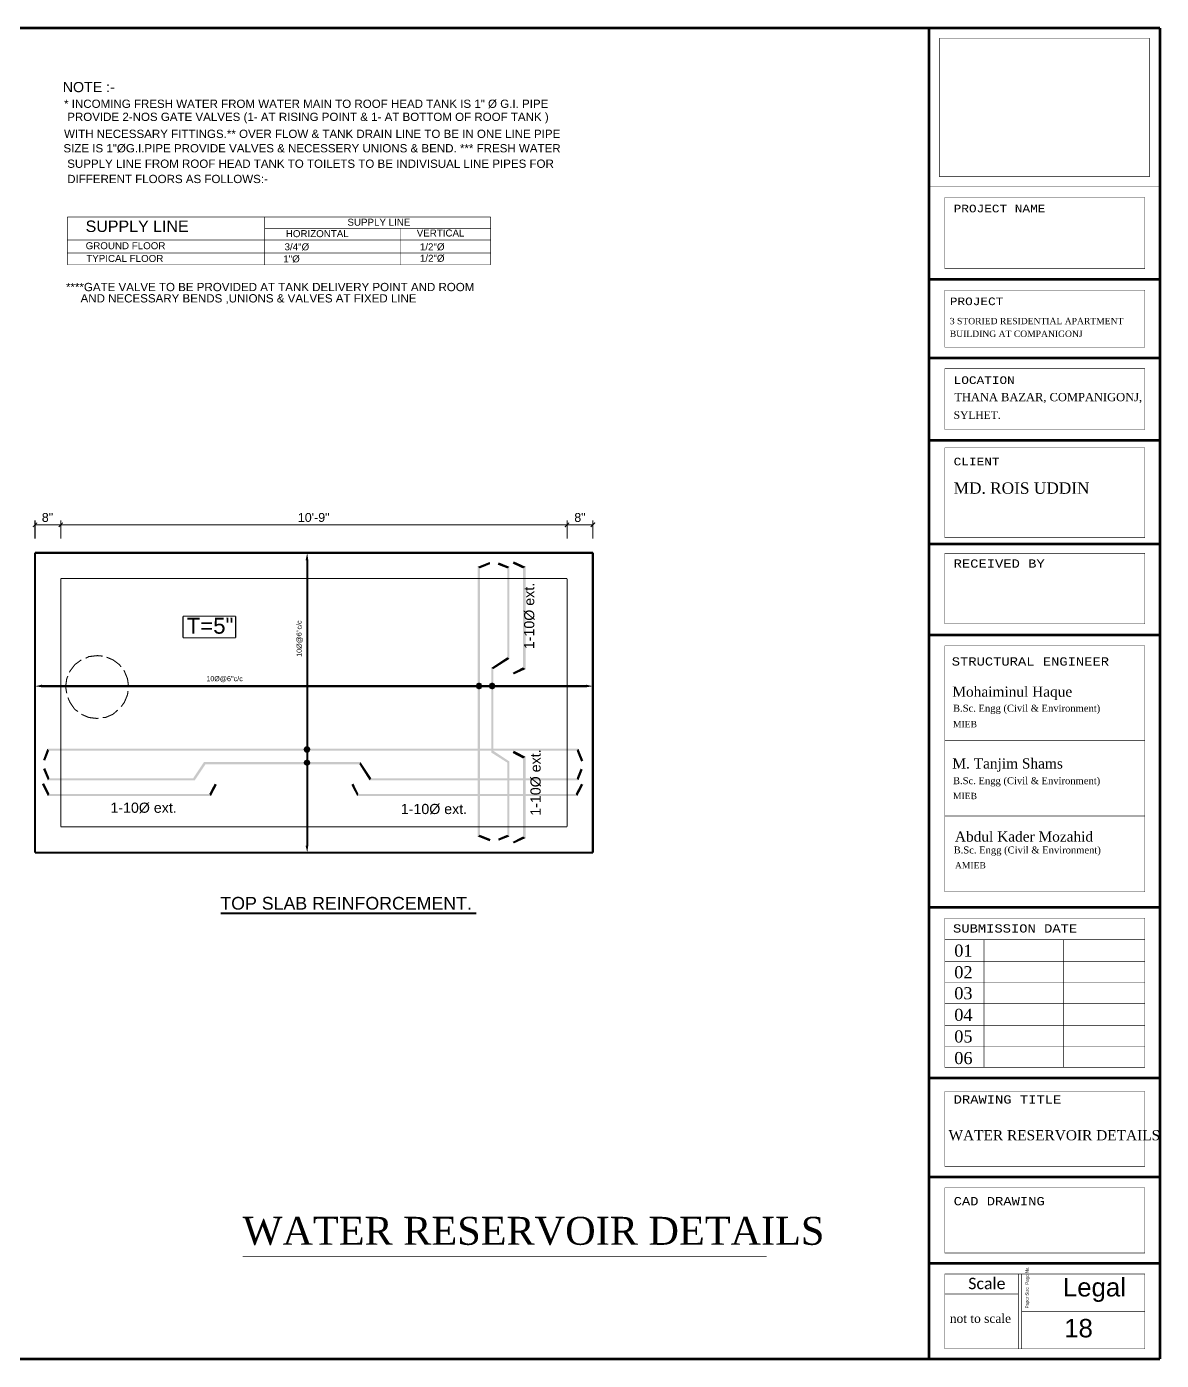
# Model space of a CAD drawing. Header units: millimetres. Extents: x 5 to 350, y 3 to 213.
# Drawn here: x 171.9 to 350.5, y 2.9 to 212.7 of the extents above; entities that cross this region are included whole.
import ezdxf

# ---------------------------------------------------------------- set-up
doc = ezdxf.new("R2010")
doc.units = ezdxf.units.MM
for name, color, linetype in [('H', 251, 'Continuous'), ('P', 255, 'Continuous'), ('T', 255, 'Continuous')]:
    doc.layers.add(name, color=color, linetype=linetype)
doc.styles.get("Standard").update_dxf_attribs({"font": 'arial.ttf'})

msp = doc.modelspace()

# ---------------------------------------------------------------- hatches: boundary and pattern name
at = {"layer": 'H', "linetype": 'Continuous'}
for points in [[(215.812, 128.782), (216.076, 129.963), (216.235, 128.782), (215.812, 128.782)], [(243.24, 127.512), (242.905, 127.758), (244.775, 128.517), (243.24, 127.512)], [(243.24, 127.512), (244.775, 128.517), (244.863, 128.182), (243.24, 127.512)], [(247.897, 127.758), (246.045, 128.094), (246.204, 128.446), (247.897, 127.758)], [(247.562, 127.512), (246.045, 128.094), (247.897, 127.758), (247.562, 127.512)], [(250.437, 127.758), (248.408, 128.27), (248.585, 128.605), (250.437, 127.758)], [(250.014, 127.512), (248.408, 128.27), (250.437, 127.758), (250.014, 127.512)], [(242.905, 85.337), (242.905, 127.758), (243.24, 85.602), (242.905, 85.337)], [(243.24, 85.602), (242.905, 127.758), (243.24, 127.512), (243.24, 85.602)], [(247.897, 113.277), (247.562, 127.512), (247.897, 127.758), (247.897, 113.277)], [(247.897, 113.277), (247.562, 113.542), (247.562, 127.512), (247.897, 113.277)], [(250.437, 111.672), (250.014, 127.512), (250.437, 127.758), (250.437, 111.672)], [(250.437, 111.672), (250.014, 111.936), (250.014, 127.512), (250.437, 111.672)], [(245.357, 111.672), (245.022, 111.848), (247.562, 113.542), (245.357, 111.672)], [(245.357, 111.672), (247.562, 113.542), (247.897, 113.277), (245.357, 111.672)], [(245.357, 98.813), (245.022, 111.848), (245.357, 111.672), (245.357, 98.813)], [(245.022, 98.548), (245.022, 111.848), (245.357, 98.813), (245.022, 98.548)], [(248.585, 110.825), (248.408, 111.09), (250.014, 111.936), (248.585, 110.825)], [(248.585, 110.825), (250.014, 111.936), (250.437, 111.672), (248.585, 110.825)], [(174.325, 108.797), (173.232, 108.973), (174.325, 109.22), (174.325, 108.797)], [(242.57, 108.973), (242.746, 109.396), (243.082, 108.973), (242.57, 108.973)], [(242.57, 108.973), (242.746, 109.308), (243.082, 108.973), (242.57, 108.973)], [(243.082, 108.973), (242.746, 109.396), (243.082, 109.555), (243.082, 108.973)], [(243.082, 108.973), (242.746, 109.308), (243.082, 109.467), (243.082, 108.973)], [(243.082, 108.973), (243.082, 109.555), (243.505, 109.396), (243.082, 108.973)], [(243.082, 108.973), (243.082, 109.467), (243.505, 109.308), (243.082, 108.973)], [(243.082, 108.973), (243.505, 109.396), (243.593, 108.973), (243.082, 108.973)], [(243.082, 108.973), (243.505, 109.308), (243.593, 108.973), (243.082, 108.973)], [(244.687, 108.973), (244.775, 109.396), (245.198, 108.973), (244.687, 108.973)], [(244.687, 108.973), (244.775, 109.308), (245.198, 108.973), (244.687, 108.973)], [(245.198, 108.973), (244.775, 109.396), (245.198, 109.555), (245.198, 108.973)], [(245.198, 108.973), (244.775, 109.308), (245.198, 109.467), (245.198, 108.973)], [(245.198, 108.973), (245.198, 109.555), (245.533, 109.396), (245.198, 108.973)], [(245.198, 108.973), (245.198, 109.467), (245.533, 109.308), (245.198, 108.973)], [(245.198, 108.973), (245.533, 109.396), (245.71, 108.973), (245.198, 108.973)], [(245.198, 108.973), (245.533, 109.308), (245.71, 108.973), (245.198, 108.973)], [(259.927, 108.797), (259.927, 109.22), (261.02, 108.973), (259.927, 108.797)], [(242.746, 108.62), (242.57, 108.973), (243.082, 108.973), (242.746, 108.62)], [(242.746, 108.62), (242.57, 108.973), (243.082, 108.973), (242.746, 108.62)], [(243.082, 108.462), (242.746, 108.62), (243.082, 108.973), (243.082, 108.462)], [(243.082, 108.462), (242.746, 108.62), (243.082, 108.973), (243.082, 108.462)], [(243.082, 108.462), (243.082, 108.973), (243.505, 108.62), (243.082, 108.462)], [(243.505, 108.62), (243.082, 108.973), (243.593, 108.973), (243.505, 108.62)], [(243.082, 108.462), (243.082, 108.973), (243.505, 108.62), (243.082, 108.462)], [(243.505, 108.62), (243.082, 108.973), (243.593, 108.973), (243.505, 108.62)], [(244.775, 108.62), (244.687, 108.973), (245.198, 108.973), (244.775, 108.62)], [(244.775, 108.62), (244.687, 108.973), (245.198, 108.973), (244.775, 108.62)], [(245.198, 108.462), (244.775, 108.62), (245.198, 108.973), (245.198, 108.462)], [(245.198, 108.462), (244.775, 108.62), (245.198, 108.973), (245.198, 108.462)], [(245.198, 108.462), (245.198, 108.973), (245.533, 108.62), (245.198, 108.462)], [(245.533, 108.62), (245.198, 108.973), (245.71, 108.973), (245.533, 108.62)], [(245.198, 108.462), (245.198, 108.973), (245.533, 108.62), (245.198, 108.462)], [(245.533, 108.62), (245.198, 108.973), (245.71, 108.973), (245.533, 108.62)], [(174.837, 97.278), (174.502, 97.367), (175.172, 99.148), (174.837, 97.278)], [(174.837, 97.278), (175.172, 99.148), (175.436, 98.813), (174.837, 97.278)], [(175.436, 98.813), (175.172, 99.148), (258.745, 99.148), (175.436, 98.813)], [(175.436, 98.813), (258.745, 99.148), (258.48, 98.813), (175.436, 98.813)], [(215.477, 99.06), (215.653, 99.395), (216.076, 99.06), (215.477, 99.06)], [(215.477, 99.06), (215.653, 99.395), (215.988, 99.06), (215.477, 99.06)], [(215.653, 98.637), (215.477, 99.06), (216.076, 99.06), (215.653, 98.637)], [(215.653, 98.637), (215.477, 99.06), (215.988, 99.06), (215.653, 98.637)], [(216.076, 99.06), (215.653, 99.395), (216.076, 99.572), (216.076, 99.06)], [(215.988, 99.06), (215.653, 99.395), (215.988, 99.572), (215.988, 99.06)], [(216.076, 98.46), (215.653, 98.637), (216.076, 99.06), (216.076, 98.46)], [(215.988, 98.46), (215.653, 98.637), (215.988, 99.06), (215.988, 98.46)], [(215.988, 99.06), (215.988, 99.572), (216.412, 99.395), (215.988, 99.06)], [(215.988, 99.06), (216.412, 99.395), (216.5, 99.06), (215.988, 99.06)], [(215.988, 98.46), (215.988, 99.06), (216.412, 98.637), (215.988, 98.46)], [(216.412, 98.637), (215.988, 99.06), (216.5, 99.06), (216.412, 98.637)], [(216.076, 99.06), (216.076, 99.572), (216.412, 99.395), (216.076, 99.06)], [(216.076, 99.06), (216.412, 99.395), (216.57, 99.06), (216.076, 99.06)], [(216.076, 98.46), (216.076, 99.06), (216.412, 98.637), (216.076, 98.46)], [(216.412, 98.637), (216.076, 99.06), (216.57, 99.06), (216.412, 98.637)], [(247.897, 97.12), (245.022, 98.548), (245.357, 98.813), (247.897, 97.12)], [(250.437, 97.878), (248.408, 98.46), (248.585, 98.813), (250.437, 97.878)], [(259.503, 97.278), (258.48, 98.813), (258.745, 99.148), (259.503, 97.278)], [(259.168, 97.12), (258.48, 98.813), (259.503, 97.278), (259.168, 97.12)], [(198.367, 94.156), (198.12, 94.492), (199.813, 97.032), (198.367, 94.156)], [(198.367, 94.156), (199.813, 97.032), (200.06, 96.696), (198.367, 94.156)], [(200.06, 96.696), (199.813, 97.032), (224.455, 97.032), (200.06, 96.696)], [(200.06, 96.696), (224.455, 97.032), (224.278, 96.696), (200.06, 96.696)], [(215.477, 96.943), (215.653, 97.278), (215.988, 96.943), (215.477, 96.943)], [(215.477, 96.943), (215.653, 97.278), (216.076, 96.943), (215.477, 96.943)], [(215.653, 96.608), (215.477, 96.943), (215.988, 96.943), (215.653, 96.608)], [(215.653, 96.608), (215.477, 96.943), (216.076, 96.943), (215.653, 96.608)], [(215.988, 96.943), (215.653, 97.278), (215.988, 97.455), (215.988, 96.943)], [(216.076, 96.943), (215.653, 97.278), (216.076, 97.455), (216.076, 96.943)], [(215.988, 96.432), (215.653, 96.608), (215.988, 96.943), (215.988, 96.432)], [(216.076, 96.432), (215.653, 96.608), (216.076, 96.943), (216.076, 96.432)], [(215.988, 96.943), (215.988, 97.455), (216.412, 97.278), (215.988, 96.943)], [(215.988, 96.943), (216.412, 97.278), (216.5, 96.943), (215.988, 96.943)], [(215.988, 96.432), (215.988, 96.943), (216.412, 96.608), (215.988, 96.432)], [(216.412, 96.608), (215.988, 96.943), (216.5, 96.943), (216.412, 96.608)], [(216.076, 96.943), (216.076, 97.455), (216.412, 97.278), (216.076, 96.943)], [(216.076, 96.943), (216.412, 97.278), (216.57, 96.943), (216.076, 96.943)], [(216.076, 96.432), (216.076, 96.943), (216.412, 96.608), (216.076, 96.432)], [(216.412, 96.608), (216.076, 96.943), (216.57, 96.943), (216.412, 96.608)], [(226.148, 94.492), (224.278, 96.696), (224.455, 97.032), (226.148, 94.492)], [(225.884, 94.156), (224.278, 96.696), (226.148, 94.492), (225.884, 94.156)], [(247.562, 96.943), (245.022, 98.548), (247.897, 97.12), (247.562, 96.943)], [(247.897, 85.337), (247.562, 96.943), (247.897, 97.12), (247.897, 85.337)], [(247.897, 85.337), (247.562, 85.602), (247.562, 96.943), (247.897, 85.337)], [(250.014, 97.614), (248.408, 98.46), (250.437, 97.878), (250.014, 97.614)], [(250.437, 85.09), (250.014, 97.614), (250.437, 97.878), (250.437, 85.09)], [(250.437, 85.09), (250.014, 85.337), (250.014, 97.614), (250.437, 85.09)], [(175.507, 94.492), (174.502, 95.92), (174.837, 96.097), (175.507, 94.492)], [(175.26, 94.156), (174.502, 95.92), (175.507, 94.492), (175.26, 94.156)], [(175.26, 94.156), (175.507, 94.492), (198.12, 94.492), (175.26, 94.156)], [(175.26, 94.156), (198.12, 94.492), (198.367, 94.156), (175.26, 94.156)], [(225.884, 94.156), (226.148, 94.492), (258.48, 94.492), (225.884, 94.156)], [(225.884, 94.156), (258.48, 94.492), (258.745, 94.156), (225.884, 94.156)], [(258.745, 94.156), (258.48, 94.492), (259.08, 96.008), (258.745, 94.156)], [(258.745, 94.156), (259.08, 96.008), (259.415, 95.85), (258.745, 94.156)], [(175.507, 92.04), (174.325, 93.557), (174.66, 93.733), (175.507, 92.04)], [(175.26, 91.687), (174.325, 93.557), (175.507, 92.04), (175.26, 91.687)], [(200.907, 91.687), (200.66, 92.04), (201.507, 93.645), (200.907, 91.687)], [(200.907, 91.687), (201.507, 93.645), (201.842, 93.468), (200.907, 91.687)], [(224.12, 92.04), (223.008, 93.468), (223.344, 93.645), (224.12, 92.04)], [(223.943, 91.687), (223.008, 93.468), (224.12, 92.04), (223.943, 91.687)], [(258.568, 91.687), (258.322, 92.04), (259.168, 93.645), (258.568, 91.687)], [(258.568, 91.687), (259.168, 93.645), (259.503, 93.468), (258.568, 91.687)], [(175.26, 91.687), (200.66, 92.04), (200.907, 91.687), (175.26, 91.687)], [(175.26, 91.687), (175.507, 92.04), (200.66, 92.04), (175.26, 91.687)], [(223.943, 91.687), (258.322, 92.04), (258.568, 91.687), (223.943, 91.687)], [(223.943, 91.687), (224.12, 92.04), (258.322, 92.04), (223.943, 91.687)], [(244.934, 84.914), (242.905, 85.337), (243.24, 85.602), (244.934, 84.914)], [(244.775, 84.578), (242.905, 85.337), (244.934, 84.914), (244.775, 84.578)], [(246.204, 84.667), (246.133, 85.002), (247.562, 85.602), (246.204, 84.667)], [(246.204, 84.667), (247.562, 85.602), (247.897, 85.337), (246.204, 84.667)], [(248.585, 84.243), (248.408, 84.49), (250.014, 85.337), (248.585, 84.243)], [(248.585, 84.243), (250.014, 85.337), (250.437, 85.09), (248.585, 84.243)], [(216.076, 82.797), (215.812, 83.908), (216.235, 83.908), (216.076, 82.797)]]:
    msp.add_hatch(color=256, dxfattribs=at).paths.add_polyline_path(points)

# ---------------------------------------------------------------- linework, layer by layer
at = {"layer": 'P'}
for points, const_width in [([(5.256, 212.513), (350.273, 212.513)], 0.423), ([(5.256, 212.513), (350.273, 212.513)], 0.423), ([(313.937, 3.14), (313.937, 212.513)], 0.423), ([(313.937, 212.513), (350.273, 212.513)], 0.423), ([(313.937, 3.14), (313.937, 212.513)], 0.423), ([(313.937, 212.513), (350.273, 212.513)], 0.423), ([(313.937, 187.537), (313.937, 212.513)], 0.085), ([(313.937, 212.513), (350.273, 212.513)], 0.085), ([(313.937, 187.537), (313.937, 212.513)], 0.085), ([(313.937, 212.513), (350.273, 212.513)], 0.085), ([(313.937, 187.537), (313.937, 212.513)], 0.085), ([(313.937, 212.513), (350.273, 212.513)], 0.085), ([(313.937, 187.537), (313.937, 212.513)], 0.085), ([(313.937, 212.513), (350.273, 212.513)], 0.085), ([(350.273, 212.513), (350.273, 3.14)], 0.423), ([(350.273, 212.513), (350.273, 3.14)], 0.423), ([(350.273, 212.513), (350.273, 187.537)], 0.085), ([(350.273, 212.513), (350.273, 187.537)], 0.085), ([(350.273, 212.513), (350.273, 187.537)], 0.085), ([(350.273, 212.513), (350.273, 187.537)], 0.085), ([(315.56, 189.142), (315.56, 210.908)], 0.085), ([(315.56, 210.908), (348.65, 210.908)], 0.085), ([(348.65, 210.908), (348.65, 189.142)], 0.085), ([(348.65, 189.142), (315.56, 189.142)], 0.085), ([(348.65, 189.142), (348.65, 189.142)], 0.085), ([(350.273, 187.537), (313.937, 187.537)], 0.085), ([(350.273, 187.537), (313.937, 187.537)], 0.085), ([(350.273, 187.537), (313.937, 187.537)], 0.085), ([(347.892, 187.537), (316.406, 187.537)], 0.085), ([(313.937, 3.14), (313.937, 185.085)], 0.085), ([(313.937, 3.14), (313.937, 185.085)], 0.085), ([(316.406, 174.66), (316.406, 185.843)], 0.085), ([(316.406, 174.66), (316.406, 185.843)], 0.085), ([(316.406, 185.843), (347.892, 185.843)], 0.085), ([(347.892, 185.843), (347.892, 174.66)], 0.085), ([(347.892, 185.843), (347.892, 174.66)], 0.085), ([(347.892, 185.843), (347.892, 185.843)], 0.085), ([(350.273, 185.085), (350.273, 3.14)], 0.085), ([(350.273, 185.085), (350.273, 3.14)], 0.085), ([(178.312, 182.792), (244.934, 182.792)], 0.085), ([(178.312, 175.26), (178.312, 182.792)], 0.085), ([(178.312, 182.792), (178.312, 182.792)], 0.085), ([(209.374, 182.792), (209.374, 175.26)], 0.085), ([(244.934, 182.792), (244.934, 175.26)], 0.085), ([(209.374, 181.01), (244.934, 181.01)], 0.085), ([(230.805, 181.01), (230.805, 175.26)], 0.085), ([(178.312, 179.158), (244.934, 179.158)], 0.085), ([(178.312, 177.13), (244.934, 177.13)], 0.085), ([(244.934, 175.26), (178.312, 175.26)], 0.085), ([(347.892, 174.66), (316.406, 174.66)], 0.085), ([(347.892, 174.66), (316.406, 174.66)], 0.085), ([(313.937, 172.967), (350.273, 172.967)], 0.423), ([(316.406, 162.313), (316.406, 171.274)], 0.085), ([(316.406, 162.313), (316.406, 171.274)], 0.085), ([(347.892, 171.274), (316.406, 171.274)], 0.085), ([(347.892, 171.274), (347.892, 162.313)], 0.085), ([(347.892, 171.274), (347.892, 162.313)], 0.085), ([(347.892, 162.313), (316.406, 162.313)], 0.085), ([(347.892, 162.313), (316.406, 162.313)], 0.085), ([(313.937, 160.62), (350.273, 160.62)], 0.423), ([(316.406, 149.348), (316.406, 158.926)], 0.085), ([(316.406, 158.926), (347.892, 158.926)], 0.085), ([(316.406, 149.348), (316.406, 158.926)], 0.085), ([(347.892, 158.926), (347.892, 149.348)], 0.085), ([(347.892, 158.926), (347.892, 149.348)], 0.085), ([(316.406, 149.348), (347.892, 149.348)], 0.085), ([(347.892, 149.348), (316.406, 149.348)], 0.085), ([(313.937, 147.655), (350.273, 147.655)], 0.423), ([(316.406, 132.327), (316.406, 146.473)], 0.085), ([(316.406, 132.327), (316.406, 146.473)], 0.085), ([(316.406, 146.473), (347.892, 146.473)], 0.085), ([(347.892, 146.473), (347.892, 132.327)], 0.085), ([(347.892, 146.473), (347.892, 132.327)], 0.085), ([(173.567, 134.708), (172.896, 134.02)], 0.169), ([(173.232, 132.168), (173.232, 135.043)], 0.169), ([(173.232, 134.373), (177.288, 134.373)], 0.169), ([(177.624, 134.708), (176.953, 134.02)], 0.169), ([(176.953, 134.02), (177.624, 134.708)], 0.169), ([(177.288, 132.168), (177.288, 135.043)], 0.169), ([(177.288, 132.168), (177.288, 135.043)], 0.169), ([(177.288, 134.373), (256.963, 134.373)], 0.169), ([(256.628, 134.02), (257.298, 134.708)], 0.169), ([(257.298, 134.708), (256.628, 134.02)], 0.169), ([(256.963, 132.168), (256.963, 135.043)], 0.169), ([(256.963, 132.168), (256.963, 135.043)], 0.169), ([(256.963, 134.373), (261.02, 134.373)], 0.169), ([(260.685, 134.02), (261.373, 134.708)], 0.169), ([(261.02, 132.168), (261.02, 135.043)], 0.169), ([(347.892, 132.327), (316.406, 132.327)], 0.085), ([(347.892, 132.327), (316.406, 132.327)], 0.085), ([(316.406, 132.327), (316.406, 132.327)], 0.085), ([(173.232, 129.963), (261.02, 129.963)], 0.339), ([(173.232, 82.797), (173.232, 129.963)], 0.339), ([(218.264, 129.963), (216.747, 129.963)], 0.339), ([(261.02, 129.963), (261.02, 82.797)], 0.339), ([(313.937, 131.322), (350.273, 131.322)], 0.423), ([(216.076, 83.908), (216.076, 128.782)], 0.339), ([(316.406, 118.78), (316.406, 129.875)], 0.085), ([(316.406, 118.78), (316.406, 129.875)], 0.085), ([(316.406, 129.875), (347.892, 129.875)], 0.085), ([(347.892, 129.875), (347.892, 118.78)], 0.085), ([(347.892, 129.875), (347.892, 118.78)], 0.085), ([(177.288, 125.906), (256.963, 125.906)], 0.169), ([(177.288, 86.872), (177.288, 125.906)], 0.169), ([(256.963, 125.906), (256.963, 86.872)], 0.169), ([(196.515, 119.98), (204.805, 119.98)], 0.169), ([(196.515, 116.593), (196.515, 119.98)], 0.169), ([(196.515, 119.98), (196.515, 119.98)], 0.169), ([(204.805, 119.98), (204.805, 116.593)], 0.169), ([(347.892, 118.78), (316.406, 118.78)], 0.085), ([(347.892, 118.78), (316.406, 118.78)], 0.085), ([(316.406, 118.78), (316.406, 118.78)], 0.085), ([(204.805, 116.593), (196.515, 116.593)], 0.169), ([(313.937, 117.016), (350.273, 117.016)], 0.423), ([(313.937, 117.016), (350.273, 117.016)], 0.423), ([(181.698, 113.63), (181.187, 113.365)], 0.169), ([(183.056, 113.788), (181.698, 113.63)], 0.169), ([(183.903, 113.7), (183.056, 113.788)], 0.169), ([(185.508, 113.118), (184.485, 113.542)], 0.169), ([(347.892, 115.323), (316.406, 115.323)], 0.085), ([(316.406, 115.323), (347.892, 115.323)], 0.085), ([(316.406, 76.623), (316.406, 115.323)], 0.085), ([(316.406, 76.623), (316.406, 115.323)], 0.085), ([(316.406, 76.623), (316.406, 115.323)], 0.085), ([(347.892, 115.323), (347.892, 115.323)], 0.085), ([(347.892, 76.623), (347.892, 115.323)], 0.085), ([(347.892, 76.623), (347.892, 115.323)], 0.085), ([(347.892, 115.323), (347.892, 76.623)], 0.085), ([(178.735, 111.337), (178.647, 111.16)], 0.169), ([(179.493, 112.36), (178.735, 111.337)], 0.169), ([(180.516, 113.118), (179.493, 112.36)], 0.169), ([(186.514, 112.36), (185.508, 113.118)], 0.169), ([(186.778, 112.007), (186.514, 112.36)], 0.169), ([(187.29, 111.337), (187.202, 111.513)], 0.169), ([(187.784, 110.155), (187.29, 111.337)], 0.169), ([(174.325, 108.973), (259.927, 108.973)], 0.339), ([(178.223, 110.155), (178.047, 108.885)], 0.169), ([(178.4, 110.578), (178.223, 110.155)], 0.169), ([(187.96, 108.885), (187.784, 110.155)], 0.169), ([(173.232, 106.768), (173.232, 108.285)], 0.339), ([(178.047, 108.885), (178.223, 107.862)], 0.169), ([(178.4, 107.192), (178.735, 106.433)], 0.169), ([(187.29, 106.433), (187.784, 107.615)], 0.169), ([(187.784, 107.615), (187.872, 108.197)], 0.169), ([(187.96, 108.885), (187.96, 108.973)], 0.169), ([(261.02, 106.768), (261.02, 108.285)], 0.339), ([(178.735, 106.433), (179.493, 105.322)], 0.169), ([(179.493, 105.322), (180.005, 104.987)], 0.169), ([(185.508, 104.563), (186.267, 105.234)], 0.169), ([(186.778, 105.745), (187.29, 106.433)], 0.169), ([(180.516, 104.563), (181.698, 104.052)], 0.169), ([(181.698, 104.052), (183.056, 103.893)], 0.169), ([(183.056, 103.893), (183.215, 103.964)], 0.169), ([(183.903, 104.052), (184.326, 104.052)], 0.169), ([(184.326, 104.052), (185.508, 104.563)], 0.169), ([(347.892, 100.418), (316.406, 100.418)], 0.085), ([(347.892, 88.565), (316.406, 88.565)], 0.085), ([(177.288, 86.872), (256.963, 86.872)], 0.169), ([(261.02, 82.797), (173.232, 82.797)], 0.339), ([(213.783, 82.797), (215.388, 82.797)], 0.339), ([(347.892, 76.623), (316.406, 76.623)], 0.085), ([(316.406, 76.623), (347.892, 76.623)], 0.085), ([(347.892, 76.623), (316.406, 76.623)], 0.085), ([(347.892, 76.623), (316.406, 76.623)], 0.085), ([(316.406, 76.623), (347.892, 76.623)], 0.085), ([(347.892, 76.623), (316.406, 76.623)], 0.085), ([(316.406, 76.623), (347.892, 76.623)], 0.085), ([(347.892, 76.623), (316.406, 76.623)], 0.085), ([(347.892, 76.623), (316.406, 76.623)], 0.085), ([(316.406, 76.623), (347.892, 76.623)], 0.085), ([(347.892, 76.623), (316.406, 76.623)], 0.085), ([(316.406, 76.623), (347.892, 76.623)], 0.085), ([(347.892, 76.623), (316.406, 76.623)], 0.085), ([(347.892, 76.623), (316.406, 76.623)], 0.085), ([(316.406, 76.623), (347.892, 76.623)], 0.085), ([(347.892, 76.623), (347.892, 76.623)], 0.085), ([(347.892, 76.623), (347.892, 76.623)], 0.085), ([(313.937, 74.172), (350.273, 74.172)], 0.423), ([(202.442, 73.237), (242.658, 73.237)], 0.339), ([(316.406, 49.018), (316.406, 72.478)], 0.085), ([(316.406, 72.478), (347.892, 72.478)], 0.085), ([(347.892, 72.478), (347.892, 49.018)], 0.085), ([(347.892, 72.478), (347.892, 72.478)], 0.085), ([(347.892, 69.092), (316.406, 69.092)], 0.085), ([(347.892, 69.092), (316.406, 69.092)], 0.085), ([(322.58, 69.092), (322.58, 49.018)], 0.085), ([(335.104, 69.092), (335.104, 49.018)], 0.085), ([(347.892, 65.705), (316.406, 65.705)], 0.085), ([(347.892, 62.318), (316.406, 62.318)], 0.085), ([(347.892, 59.02), (316.406, 59.02)], 0.085), ([(347.892, 55.633), (316.406, 55.633)], 0.085), ([(347.892, 52.246), (316.406, 52.246)], 0.085), ([(347.892, 49.018), (316.406, 49.018)], 0.085), ([(313.937, 47.325), (350.273, 47.325)], 0.423), ([(316.406, 45.208), (347.892, 45.208)], 0.085), ([(347.892, 45.208), (316.406, 45.208)], 0.085), ([(316.406, 45.208), (316.406, 45.208)], 0.085), ([(316.406, 33.443), (316.406, 45.208)], 0.085), ([(316.406, 45.208), (347.892, 45.208)], 0.085), ([(347.892, 45.208), (316.406, 45.208)], 0.085), ([(347.892, 33.443), (347.892, 45.208)], 0.085), ([(313.937, 31.75), (350.273, 31.75)], 0.423), ([(316.406, 33.443), (347.892, 33.443)], 0.085), ([(347.892, 33.443), (316.406, 33.443)], 0.085), ([(347.892, 30.057), (316.406, 30.057)], 0.085), ([(316.406, 19.808), (316.406, 30.057)], 0.085), ([(316.406, 30.057), (347.892, 30.057)], 0.085), ([(347.892, 30.057), (347.892, 19.808)], 0.085), ([(347.892, 30.057), (347.892, 30.057)], 0.085), ([(205.916, 19.297), (288.378, 19.297)], 0.085), ([(347.892, 19.808), (316.406, 19.808)], 0.085), ([(313.937, 18.203), (350.273, 18.203)], 0.423), ([(316.406, 4.745), (316.406, 16.51)], 0.085), ([(316.406, 16.51), (347.892, 16.51)], 0.085), ([(316.406, 4.745), (316.406, 16.51)], 0.085), ([(316.406, 16.51), (347.892, 16.51)], 0.085), ([(327.995, 16.51), (327.995, 4.745)], 0.085), ([(327.995, 16.51), (327.995, 4.745)], 0.085), ([(328.507, 16.51), (328.507, 4.745)], 0.085), ([(328.507, 16.51), (328.507, 4.745)], 0.085), ([(347.892, 16.51), (347.892, 4.745)], 0.085), ([(347.892, 16.51), (347.892, 4.745)], 0.085), ([(316.406, 13.37), (327.995, 13.37)], 0.085), ([(328.507, 10.583), (347.892, 10.583)], 0.085), ([(328.507, 10.583), (347.892, 10.583)], 0.085), ([(347.892, 4.745), (316.406, 4.745)], 0.085), ([(347.892, 4.745), (316.406, 4.745)], 0.085), ([(350.273, 3.14), (5.256, 3.14)], 0.423), ([(350.273, 3.14), (5.256, 3.14)], 0.423), ([(350.273, 3.14), (313.937, 3.14)], 0.423), ([(350.273, 3.14), (313.937, 3.14)], 0.423), ([(350.273, 3.14), (313.937, 3.14)], 0.085), ([(350.273, 3.14), (313.937, 3.14)], 0.085), ([(350.273, 3.14), (350.273, 3.14)], 0.423), ([(350.273, 3.14), (350.273, 3.14)], 0.423)]:
    msp.add_lwpolyline(points, dxfattribs=dict(at, const_width=const_width))

# ---------------------------------------------------------------- texts
at = {"layer": 'T', "attachment_point": 7}
for s, insert, char_height in [('{\\fArial|b0|i0|c0|p18;NOTE :-}', (177.6, 202.4), 1.6), ('{\\fArial|b0|i0|c0|p18;* INCOMING FRESH WATER FROM WATER MAIN TO ROOF HEAD TANK IS 1" Ø G.I. PIPE}', (177.8, 199.9), 1.3), ('{\\fArial|b0|i0|c0|p18;PROVIDE 2-NOS GATE VALVES (1- AT RISING POINT & 1- AT BOTTOM OF ROOF TANK )}', (178.3, 197.5), 1.3), ('{\\fArial|b0|i0|c0|p18;WITH NECESSARY FITTINGS.** OVER FLOW & TANK DRAIN LINE TO BE IN ONE LINE PIPE}', (177.8, 195.2), 1.3), ('{\\fArial|b0|i0|c0|p18;SIZE IS 1"ØG.I.PIPE PROVIDE VALVES & NECESSERY UNIONS & BEND. *** FRESH WATER}', (177.7, 192.9), 1.3), ('{\\fArial|b0|i0|c0|p18;SUPPLY LINE FROM ROOF HEAD TANK TO TOILETS TO BE INDIVISUAL LINE PIPES FOR}', (178.3, 190.5), 1.3), ('{\\fArial|b0|i0|c0|p18;DIFFERENT FLOORS AS FOLLOWS:-}', (178.3, 188.1), 1.3), ('{\\fCourier New|b0|i0|c0|p18;PROJECT NAME}', (317.8, 183.5), 1.2), ('{\\fArial|b0|i0|c0|p18;SUPPLY LINE}', (222.4, 181.4), 1.1), ('{\\fArial|b0|i0|c0|p18;SUPPLY LINE}', (181.2, 180.4), 1.8), ('{\\fArial|b0|i0|c0|p18;HORIZONTAL}', (212.7, 179.6), 1.1), ('{\\fArial|b0|i0|c0|p18;VERTICAL}', (233.3, 179.7), 1.1), ('{\\fArial|b0|i0|c0|p18;GROUND FLOOR}', (181.2, 177.7), 1.1), ('{\\fArial|b0|i0|c0|p18;3/4"Ø}', (212.5, 177.5), 1.1), ('{\\fArial|b0|i0|c0|p18;1/2"Ø}', (233.8, 177.5), 1.1), ('{\\fArial|b0|i0|c0|p18;TYPICAL FLOOR}', (181.3, 175.7), 1.1), ('{\\fArial|b0|i0|c0|p18;1"Ø}', (212.3, 175.6), 1.1), ('{\\fArial|b0|i0|c0|p18;1/2"Ø}', (233.8, 175.7), 1.1), ('{\\fArial|b0|i0|c0|p18;****GATE VALVE TO BE PROVIDED AT TANK DELIVERY POINT AND ROOM}', (178.1, 171.1), 1.3), ('{\\fArial|b0|i0|c0|p18;AND NECESSARY BENDS ,UNIONS & VALVES AT FIXED LINE}', (180.4, 169.1), 1.3), ('{\\fCourier New|b0|i0|c0|p18;PROJECT}', (317.2, 168.9), 1.2), ('{\\fBook Antiqua|b0|i0|c0|p18;3 STORIED RESIDENTIAL APARTMENT}', (317.2, 165.9), 1), ('{\\fBook Antiqua|b0|i0|c0|p18;BUILDING AT COMPANIGONJ}', (317.2, 163.9), 1), ('{\\fCourier New|b0|i0|c0|p18;LOCATION}', (317.8, 156.5), 1.2), ('{\\fBook Antiqua|b0|i0|c0|p18;THANA BAZAR, COMPANIGONJ,}', (317.9, 153.5), 1.3), ('{\\fBook Antiqua|b0|i0|c0|p18;SYLHET.}', (317.8, 151), 1.2), ('{\\fCourier New|b0|i0|c0|p18;CLIENT}', (317.8, 143.7), 1.2), ('{\\fBook Antiqua|b0|i0|c0|p18;MD. ROIS UDDIN}', (317.8, 139.2), 1.8), ('{\\fArial|b0|i0|c0|p18;8"}', (174.3, 134.8), 1.4), ('{\\fArial|b0|i0|c0|p18;10\'-9"}', (214.6, 134.8), 1.4), ('{\\fArial|b0|i0|c0|p18;8"}', (258.1, 134.8), 1.4), ('{\\fCourier New|b0|i0|c0|p18;RECEIVED BY}', (317.8, 127.6), 1.3), ('{\\fArial|b0|i0|c0|p18;T=5"}', (197.1, 117.2), 2.5), ('{\\fCourier New|b0|i0|c0|p18;STRUCTURAL ENGINEER}', (317.5, 112.2), 1.3), ("{\\fArial|b0|i0|c0|p18;10Ø@6''c/c}", (200.2, 109.6), 0.8), ('{\\fBook Antiqua|b0|i0|c0|p18;Mohaiminul Haque}', (317.6, 106.8), 1.6), ('{\\fBook Antiqua|b0|i0|c0|p18;B.Sc. Engg (Civil & Environment)}', (317.7, 104.6), 1.1), ('{\\fBook Antiqua|b0|i0|c0|p18;MIEB}', (317.7, 102.5), 1), ('{\\fBook Antiqua|b0|i0|c0|p18;M. Tanjim Shams}', (317.6, 95.5), 1.6), ('{\\fBook Antiqua|b0|i0|c0|p18;B.Sc. Engg (Civil & Environment)}', (317.7, 93.2), 1.1), ('{\\fArial|b0|i0|c0|p18;1-10Ø ext.}', (185.1, 89), 1.6), ('{\\fArial|b0|i0|c0|p18;1-10Ø ext.}', (230.8, 88.8), 1.6), ('{\\fBook Antiqua|b0|i0|c0|p18;MIEB}', (317.7, 91.2), 1), ('{\\fBook Antiqua|b0|i0|c0|p18;Abdul Kader Mozahid}', (318, 84.5), 1.6), ('{\\fBook Antiqua|b0|i0|c0|p18;B.Sc. Engg (Civil & Environment)}', (317.8, 82.3), 1.1), ('{\\fBook Antiqua|b0|i0|c0|p18;AMIEB}', (318, 80.3), 1), ('{\\fArial|b0|i0|c0|p18;TOP SLAB REINFORCEMENT.}', (202.4, 73.8), 2), ('{\\fCourier New|b0|i0|c0|p18;SUBMISSION DATE}', (317.7, 70.2), 1.3), ('{\\fBook Antiqua|b0|i0|c0|p18;01}', (317.9, 66.4), 1.9), ('{\\fBook Antiqua|b0|i0|c0|p18;02}', (317.9, 63), 1.9), ('{\\fBook Antiqua|b0|i0|c0|p18;03}', (317.9, 59.7), 1.9), ('{\\fBook Antiqua|b0|i0|c0|p18;04}', (317.9, 56.3), 1.9), ('{\\fBook Antiqua|b0|i0|c0|p18;05}', (317.9, 52.9), 1.9), ('{\\fBook Antiqua|b0|i0|c0|p18;06}', (317.9, 49.5), 1.9), ('{\\fCourier New|b0|i0|c0|p18;DRAWING TITLE}', (317.8, 43.3), 1.3), ('{\\fBook Antiqua|b0|i0|c0|p18;WATER RESERVOIR DETAILS}', (317, 37.5), 1.6), ('{\\fCourier New|b0|i0|c0|p18;CAD DRAWING}', (317.8, 27.3), 1.3), ('{\\fBook Antiqua|b0|i0|c0|p18;WATER RESERVOIR DETAILS}', (205.9, 21), 4.4), ('{\\fCalibri|b0|i0|c0|p18;Scale}', (320.1, 14.1), 1.8), ('{\\fArial|b0|i0|c0|p18;Legal}', (335, 12.1), 2.9), ('{\\fBook Antiqua|b0|i0|c0|p18;not to scale}', (317.2, 8.8), 1.4), ('{\\fArial|b0|i0|c0|p18;18}', (335.2, 6.5), 2.9)]:
    msp.add_mtext(s, dxfattribs=dict(at, insert=insert, char_height=char_height))
at = {"layer": 'T', "attachment_point": 1, "rotation": 90}
for s, insert, char_height in [('{\\fArial|b0|i0|c0|p18;1-10Ø ext.}', (250.2, 114.8), 1.6), ("{\\fArial|b0|i0|c0|p18;10Ø@6''c/c}", (214.4, 113.6), 0.8), ('{\\fArial|b0|i0|c0|p18;1-10Ø ext.}', (251.2, 88.6), 1.6), ('{\\fArial Narrow|b0|i0|c0|p18;Paper Size  Page No.}', (329.1, 11.1), 0.5)]:
    msp.add_mtext(s, dxfattribs=dict(at, insert=insert, char_height=char_height))

doc.saveas('drawing.dxf')
